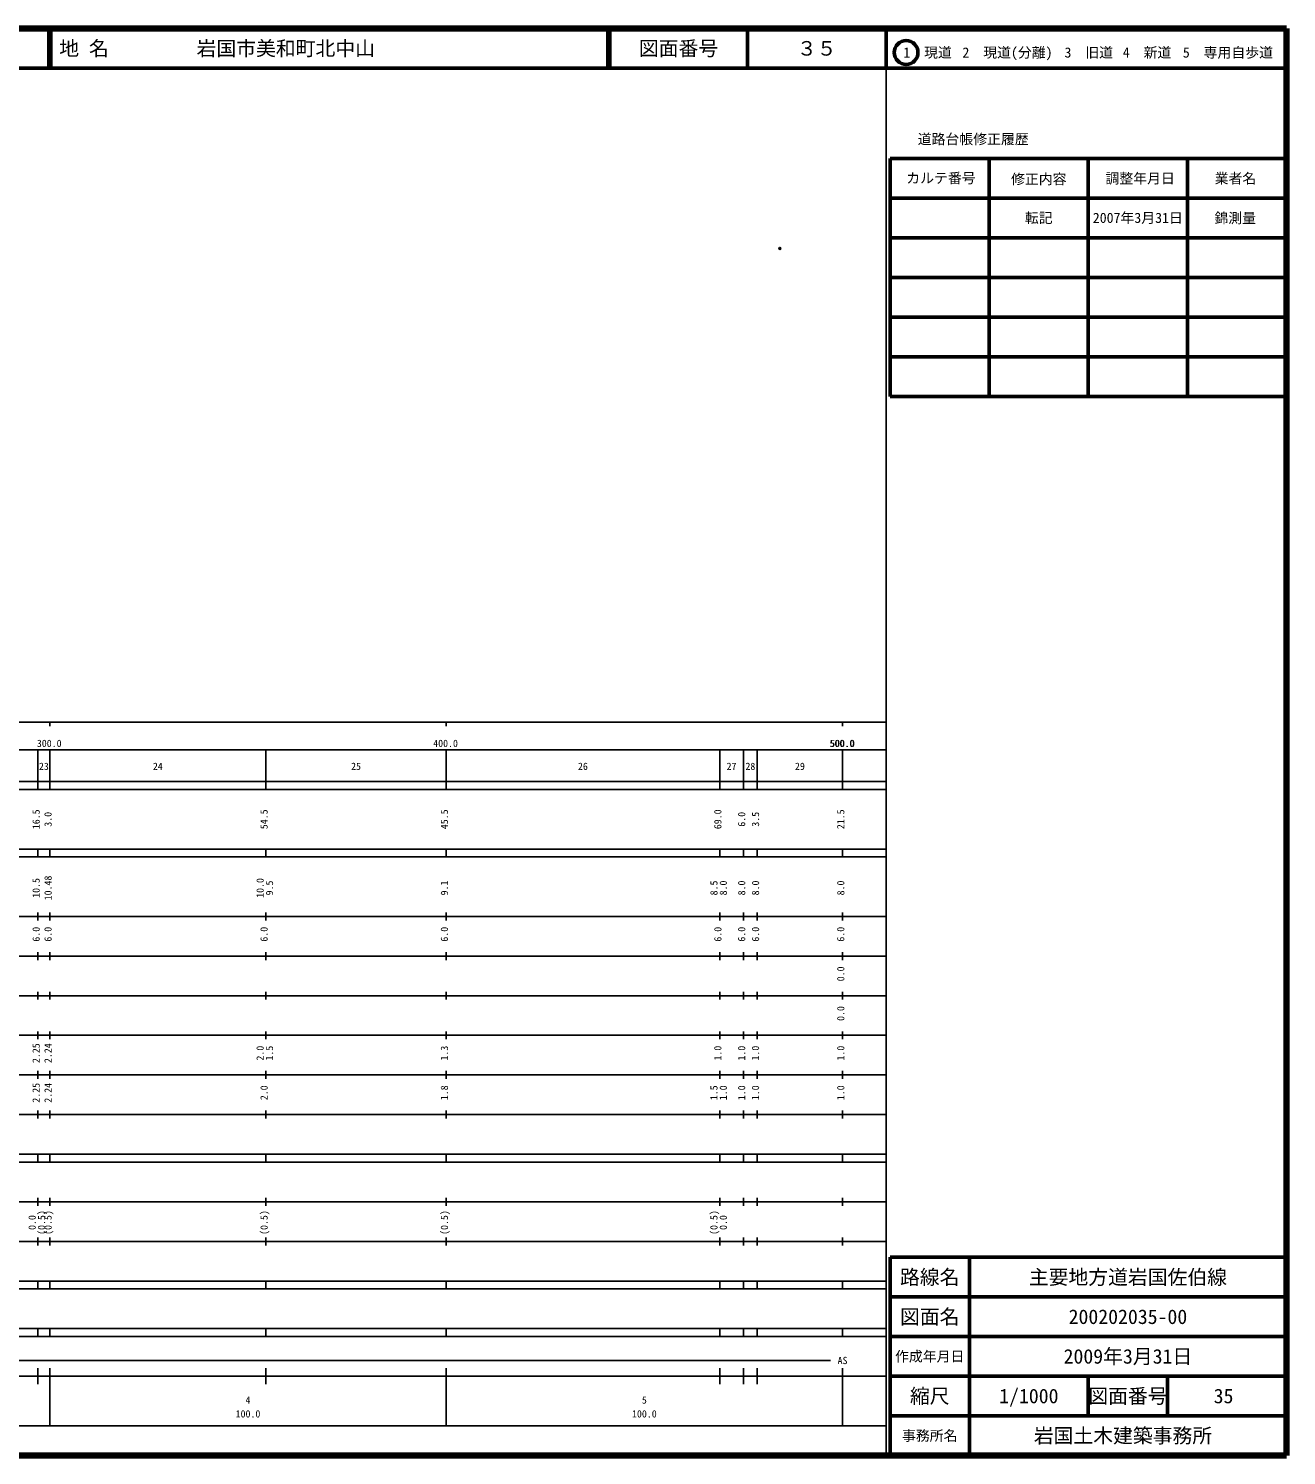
# Model space of a CAD drawing. Units: millimetres on the paper. Extents: x 40 to 680, y 20 to 380.
# Drawn here: x 362.6 to 680, y 20 to 380 of the extents above; entities that cross this region are included whole.
import ezdxf
from ezdxf.enums import TextEntityAlignment as Align

# ---------------------------------------------------------------- set-up
doc = ezdxf.new("R2010")
doc.units = ezdxf.units.MM
doc.header["$PDMODE"] = 32
doc.header["$PDSIZE"] = 0.5
doc.layers.add('M-OTRS', color=6, linetype='Continuous')
doc.layers.add('M-TTL-TXT', color=7, linetype='Continuous')
for name, color, linetype, lineweight in [('M-TTL', 2, 'Continuous', 140), ('M-TTL-BAND', 7, 'Continuous', 25), ('M-TTL-FRAM', 2, 'Continuous', 50), ('M-TTL-LINE', 7, 'Continuous', 50)]:
    doc.layers.add(name, color=color, linetype=linetype, lineweight=lineweight)
doc.styles.add('ＭＳ ゴシック', font='')
doc.styles.get('ＭＳ ゴシック').set_extended_font_data('MS Gothic')

msp = doc.modelspace()

# ---------------------------------------------------------------- linework, layer by layer
at = {"layer": 'M-OTRS'}
msp.add_point((552.195, 324.526), dxfattribs=at)
at = {"layer": 'M-TTL'}
for p, q in [((680, 380), (40, 380)), ((680, 20), (680, 380)), ((40, 20), (680, 20))]:
    msp.add_line(p, q, dxfattribs=at)
at = {"layer": 'M-TTL-BAND'}
for p, q in [((579, 20), (579, 370)), ((40, 205), (579, 205)), ((368, 205), (368, 204)), ((468, 205), (468, 204)), ((568, 205), (568, 204)), ((68, 198), (579, 198)), ((365, 188), (365, 198)), ((368, 188), (368, 198)), ((422.5, 188), (422.5, 198)), ((468, 188), (468, 198)), ((537, 188), (537, 198)), ((543, 188), (543, 198)), ((546.5, 188), (546.5, 198)), ((568, 188), (568, 198)), ((40, 190), (579, 190)), ((40, 188), (579, 188)), ((40, 173), (579, 173)), ((365, 171), (365, 173)), ((368, 171), (368, 173)), ((422.5, 171), (422.5, 173)), ((468, 171), (468, 173)), ((537, 171), (537, 173)), ((543, 171), (543, 173)), ((546.5, 171), (546.5, 173)), ((568, 171), (568, 173)), ((40, 171), (579, 171)), ((40, 156), (579, 156)), ((365, 155), (365, 157)), ((368, 155), (368, 157)), ((422.5, 155), (422.5, 157)), ((468, 155), (468, 157)), ((537, 155), (537, 157)), ((543, 155), (543, 157)), ((546.5, 155), (546.5, 157)), ((568, 155), (568, 157)), ((46, 146), (579, 146)), ((365, 145), (365, 147)), ((368, 145), (368, 147)), ((422.5, 145), (422.5, 147)), ((468, 145), (468, 147)), ((537, 145), (537, 147)), ((543, 145), (543, 147)), ((546.5, 145), (546.5, 147)), ((568, 145), (568, 147)), ((365, 135), (365, 137)), ((368, 135), (368, 137)), ((422.5, 135), (422.5, 137)), ((468, 135), (468, 137)), ((537, 135), (537, 137)), ((543, 135), (543, 137)), ((546.5, 135), (546.5, 137)), ((568, 135), (568, 137)), ((52, 136), (579, 136)), ((46, 126), (579, 126)), ((365, 125), (365, 127)), ((368, 125), (368, 127)), ((422.5, 125), (422.5, 127)), ((468, 125), (468, 127)), ((537, 125), (537, 127)), ((543, 125), (543, 127)), ((546.5, 125), (546.5, 127)), ((568, 125), (568, 127)), ((52, 116), (579, 116)), ((365, 115), (365, 117)), ((368, 115), (368, 117)), ((422.5, 115), (422.5, 117)), ((468, 115), (468, 117)), ((537, 115), (537, 117)), ((543, 115), (543, 117)), ((546.5, 115), (546.5, 117)), ((568, 115), (568, 117)), ((46, 106), (579, 106)), ((365, 105), (365, 107)), ((368, 105), (368, 107)), ((422.5, 105), (422.5, 107)), ((468, 105), (468, 107)), ((537, 105), (537, 107)), ((543, 105), (543, 107)), ((546.5, 105), (546.5, 107)), ((568, 105), (568, 107)), ((40, 96), (579, 96)), ((40, 94), (579, 94)), ((365, 94), (365, 96)), ((368, 94), (368, 96)), ((422.5, 94), (422.5, 96)), ((468, 94), (468, 96)), ((537, 94), (537, 96)), ((543, 94), (543, 96)), ((546.5, 94), (546.5, 96)), ((568, 94), (568, 96)), ((49, 84), (579, 84)), ((365, 83), (365, 85)), ((368, 83), (368, 85)), ((422.5, 83), (422.5, 85)), ((468, 83), (468, 85)), ((537, 83), (537, 85)), ((543, 83), (543, 85)), ((546.5, 83), (546.5, 85)), ((568, 83), (568, 85)), ((40, 74), (579, 74)), ((365, 73), (365, 75)), ((368, 73), (368, 75)), ((422.5, 73), (422.5, 75)), ((468, 73), (468, 75)), ((537, 73), (537, 75)), ((543, 73), (543, 75)), ((546.5, 73), (546.5, 75)), ((568, 73), (568, 75)), ((40, 64), (579, 64)), ((40, 62), (579, 62)), ((365, 62), (365, 64)), ((368, 62), (368, 64)), ((422.5, 62), (422.5, 64)), ((468, 62), (468, 64)), ((537, 62), (537, 64)), ((543, 62), (543, 64)), ((546.5, 62), (546.5, 64)), ((568, 62), (568, 64)), ((40, 52), (579, 52)), ((365, 50), (365, 52)), ((368, 50), (368, 52)), ((422.5, 50), (422.5, 52)), ((468, 50), (468, 52)), ((537, 50), (537, 52)), ((543, 50), (543, 52)), ((546.5, 50), (546.5, 52)), ((568, 50), (568, 52)), ((40, 50), (579, 50)), ((71, 44), (565, 44)), ((40, 40), (579, 40)), ((365, 38), (365, 42)), ((368, 27.5), (368, 42)), ((422.5, 38), (422.5, 42)), ((468, 27.5), (468, 42)), ((537, 38), (537, 42)), ((543, 38), (543, 42)), ((546.5, 38), (546.5, 42)), ((568, 27.5), (568, 42)), ((68, 27.5), (579, 27.5))]:
    msp.add_line(p, q, dxfattribs=at)
at = {"layer": 'M-TTL-FRAM'}
for p, q in [((580, 347.197), (580, 287.197)), ((580, 347.197), (680, 347.197)), ((580, 287.197), (680, 287.197)), ((680, 70), (580, 70)), ((580, 70), (580, 20))]:
    msp.add_line(p, q, dxfattribs=at)
at = {"layer": 'M-TTL-LINE'}
for p, q in [((367.75, 380), (367.75, 370)), ((368.25, 380), (368.25, 370)), ((508.747, 380), (508.747, 370)), ((509.247, 380), (509.247, 370)), ((543.997, 380), (543.997, 370)), ((579, 380), (579, 370)), ((40, 370), (680, 370)), ((605, 347.197), (605, 287.197)), ((630, 347.197), (630, 287.197)), ((655, 347.197), (655, 287.197)), ((580, 337.197), (680, 337.197)), ((580, 327.197), (680, 327.197)), ((580, 317.197), (680, 317.197)), ((580, 307.197), (680, 307.197)), ((580, 297.197), (680, 297.197)), ((600, 70), (600, 20)), ((680, 60), (580, 60)), ((680, 50), (580, 50)), ((680, 40), (580, 40)), ((630, 40), (630, 30)), ((650, 40), (650, 30)), ((680, 30), (580, 30))]:
    msp.add_line(p, q, dxfattribs=at)
msp.add_circle((584.031, 373.958), 3, dxfattribs=at)

# ---------------------------------------------------------------- texts
at = {"layer": 'M-TTL-BAND', "style": 'ＭＳ ゴシック'}
for s, p in [('300.0', (367.844, 198.195)), ('400.0', (467.844, 198.195)), ('500.0', (567.844, 198.195)), ('500.0', (568, 198.195)), ('23', (366.5, 192.405)), ('24', (395.25, 192.405)), ('25', (445.25, 192.405)), ('26', (502.5, 192.405)), ('27', (540, 192.405)), ('28', (544.75, 192.405)), ('29', (557.25, 192.405)), ('AS', (568, 42.5)), ('4', (418, 32.523)), ('5', (518, 32.523)), ('100.0', (418, 29.033)), ('100.0', (518, 29.033))]:
    msp.add_text(s, height=1.833, dxfattribs=at).set_placement(p, align=Align.BOTTOM_CENTER)
for s, p in [('16.5', (366, 180.5)), ('3.0', (369, 180.5)), ('54.5', (423.5, 180.5)), ('45.5', (469, 180.5)), ('69.0', (538, 180.5)), ('6.0', (544, 180.5)), ('3.5', (547.5, 180.5)), ('21.5', (569, 180.5)), ('10.48', (369, 163.174)), ('10.5', (366, 163.174)), ('10.0', (422.5, 163.174)), ('9.5', (424.87, 163.174)), ('9.1', (469, 163.174)), ('8.5', (537, 163.174)), ('8.0', (539.37, 163.174)), ('8.0', (544, 163.174)), ('8.0', (547.5, 163.174)), ('8.0', (569, 163.174)), ('6.0', (366, 151.5)), ('6.0', (369, 151.5)), ('6.0', (423.5, 151.5)), ('6.0', (469, 151.5)), ('6.0', (538, 151.5)), ('6.0', (544, 151.5)), ('6.0', (547.5, 151.5)), ('6.0', (569, 151.5)), ('0.0', (569, 141.5)), ('0.0', (569, 131.5)), ('2.25', (366, 121.5)), ('2.24', (369, 121.5)), ('2.0', (422.5, 121.5)), ('1.5', (424.87, 121.5)), ('1.3', (469, 121.5)), ('1.0', (538, 121.5)), ('1.0', (544, 121.5)), ('1.0', (547.5, 121.5)), ('1.0', (569, 121.5)), ('2.25', (366, 111.5)), ('2.24', (369, 111.5)), ('2.0', (423.5, 111.5)), ('1.8', (469, 111.5)), ('1.5', (537, 111.5)), ('1.0', (539.37, 111.5)), ('1.0', (544, 111.5)), ('1.0', (547.5, 111.5)), ('1.0', (569, 111.5)), ('0.0', (365, 78.764)), ('(0.5)', (367.37, 78.764)), ('(0.5)', (369, 78.764)), ('(0.5)', (423.5, 78.764)), ('(0.5)', (469, 78.764)), ('(0.5)', (537, 78.764)), ('0.0', (539.37, 78.764))]:
    msp.add_text(s, height=1.833, rotation=90, dxfattribs=at).set_placement(p, align=Align.BOTTOM_CENTER)
at = {"layer": 'M-TTL-TXT', "style": 'ＭＳ ゴシック'}
for s, p in [('地 名', (370.38, 375)), ('岩国市美和町北中山', (405.024, 375))]:
    msp.add_text(s, height=3.666, dxfattribs=at).set_placement(p, align=Align.MIDDLE_LEFT)
for s, height, p in [('図面番号', 3.666, (526.622, 375)), ('３５', 3.666, (561.497, 375)), ('1\u3000現道', 2.566, (589.448, 373.958)), ('2\u3000現道(分離)', 2.566, (609.619, 373.958)), ('3\u3000旧道', 2.566, (630.121, 373.958)), ('4\u3000新道', 2.566, (644.824, 373.958)), ('5\u3000専用自歩道', 2.566, (665.228, 373.958)), ('道路台帳修正履歴', 2.566, (600.968, 352.113)), ('カルテ番号', 2.566, (592.839, 342.277)), ('修正内容', 2.566, (617.509, 342.023)), ('調整年月日', 2.566, (643.089, 342.197)), ('業者名', 2.566, (667.134, 342.197)), ('転記', 2.566, (617.5, 332.245)), ('2007年3月31日', 2.566, (642.5, 332.245)), ('錦測量', 2.566, (667.077, 332.189)), ('路線名', 3.666, (590, 65)), ('路線名', 3.666, (590, 65)), ('主要地方道岩国佐伯線', 3.666, (640, 65)), ('図面名', 3.666, (590, 55)), ('図面名', 3.666, (590, 55)), ('200202035-00', 3.666, (640, 55)), ('2009年3月31日', 3.666, (640, 45)), ('作成年月日', 2.566, (590, 45)), ('作成年月日', 2.566, (590, 45)), ('縮尺', 3.666, (590, 35)), ('縮尺', 3.666, (590, 35)), ('1/1000', 3.666, (615, 35)), ('図面番号', 3.666, (640, 35)), ('図面番号', 3.666, (640, 35)), ('35', 3.666, (664.125, 35)), ('事務所名', 2.566, (590, 25)), ('事務所名', 2.566, (590, 25)), ('岩国土木建築事務所 ', 3.666, (640, 25))]:
    msp.add_text(s, height=height, dxfattribs=at).set_placement(p, align=Align.MIDDLE_CENTER)

doc.saveas('drawing.dxf')
